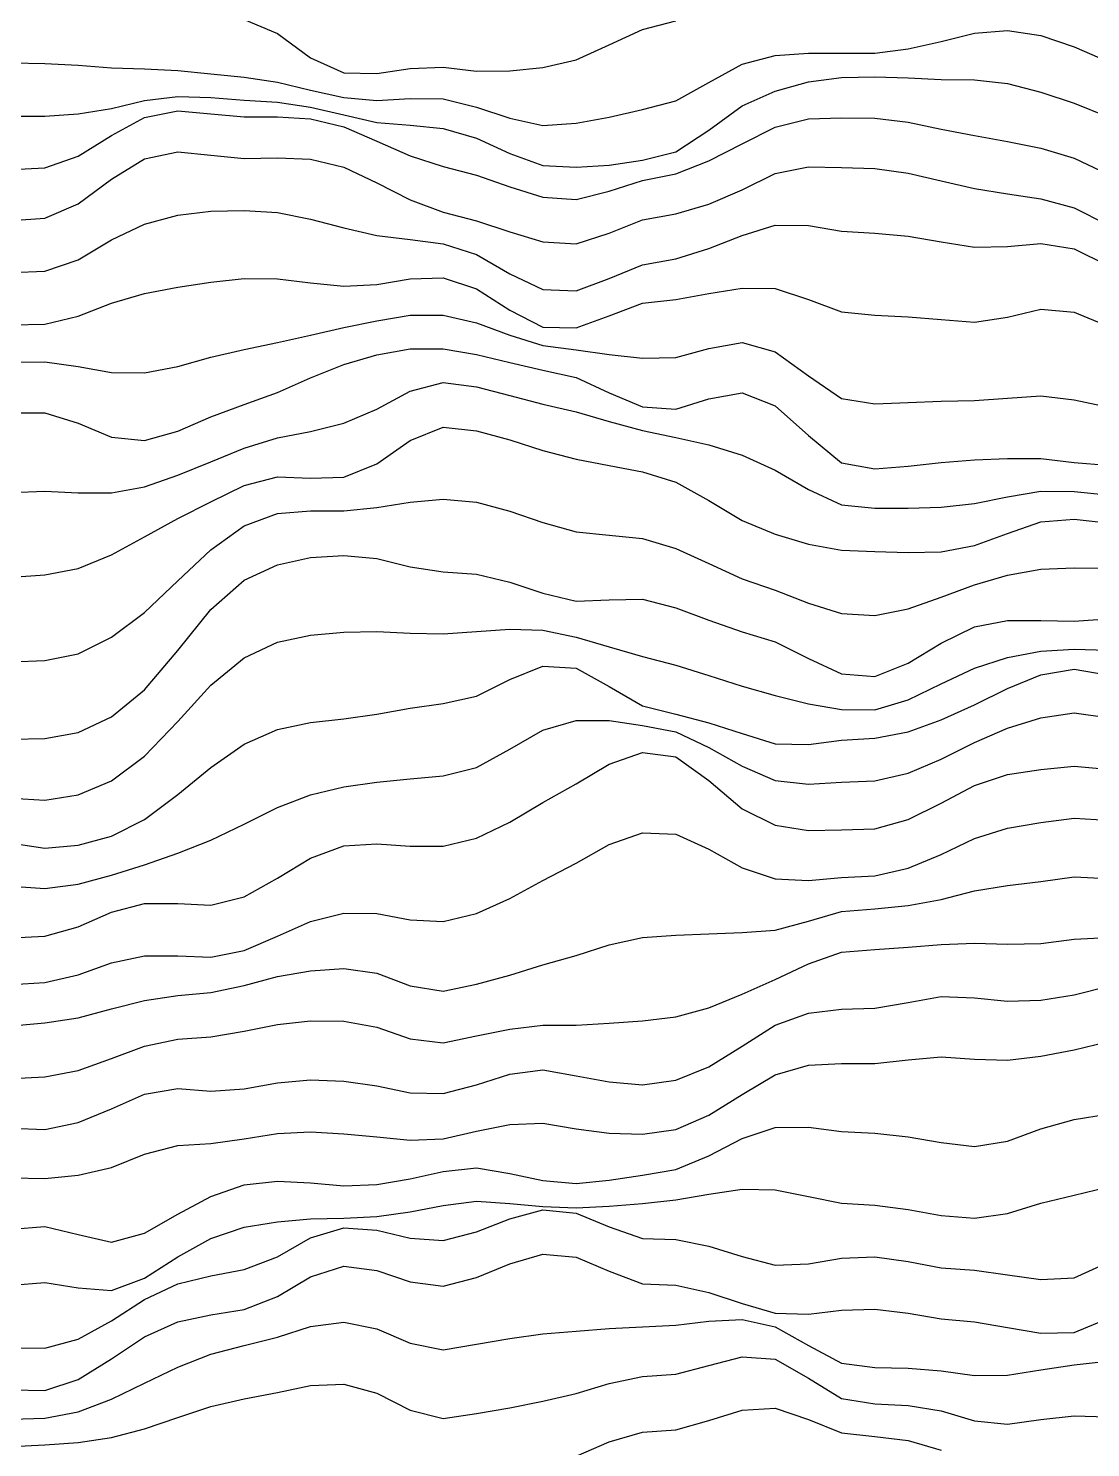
# Model space of a CAD drawing. Header units: metres. Extents: x 0 to 1200, y 54 to 769.
# Drawn here: x 299 to 427.4, y 207.9 to 379.5 of the extents above; entities that cross this region are included whole.
import ezdxf

# ---------------------------------------------------------------- set-up
doc = ezdxf.new("R2010")
doc.units = ezdxf.units.M

msp = doc.modelspace()

# ---------------------------------------------------------------- linework, layer by layer
for p, q in [((325.08362, 380.58557), (329.097, 378.87378)), ((369.23065, 377.5041), (373.24402, 379.36545)), ((373.24402, 379.36545), (377.2574, 380.4203)), ((413.3777, 378.93573), (417.39105, 379.25647)), ((417.39105, 379.25647), (421.40442, 378.6412)), ((329.097, 378.87378), (333.11035, 375.95325)), ((405.35095, 377.02167), (409.36432, 377.9373)), ((409.36432, 377.9373), (413.3777, 378.93573)), ((421.40442, 378.6412), (425.4178, 377.2958)), ((333.11035, 375.95325), (337.12372, 374.1325)), ((365.2173, 375.688), (369.23065, 377.5041)), ((385.28412, 375.1938), (389.2975, 376.2184)), ((389.2975, 376.2184), (393.31085, 376.5256)), ((393.31085, 376.5256), (397.32422, 376.49243)), ((397.32422, 376.49243), (401.3376, 376.5044)), ((401.3376, 376.5044), (405.35095, 377.02167)), ((425.4178, 377.2958), (429.43115, 375.54498)), ((296.99005, 375.32718), (301.00342, 375.26144)), ((301.00342, 375.26144), (305.01678, 375.04697)), ((305.01678, 375.04697), (309.03015, 374.74545)), ((309.03015, 374.74545), (313.04352, 374.62094)), ((313.04352, 374.62094), (317.0569, 374.40164)), ((317.0569, 374.40164), (321.07025, 374.01343)), ((337.12372, 374.1325), (341.1371, 374.0585)), ((341.1371, 374.0585), (345.15045, 374.67374)), ((345.15045, 374.67374), (349.16382, 374.82117)), ((349.16382, 374.82117), (353.1772, 374.31598)), ((353.1772, 374.31598), (357.19055, 374.3825)), ((357.19055, 374.3825), (361.20392, 374.77936)), ((361.20392, 374.77936), (365.2173, 375.688)), ((381.27075, 372.9808), (385.28412, 375.1938)), ((321.07025, 374.01343), (325.08362, 373.5894)), ((325.08362, 373.5894), (329.097, 372.99658)), ((329.097, 372.99658), (333.11035, 372.04065)), ((377.2574, 370.76694), (381.27075, 372.9808)), ((389.2975, 371.934), (393.31085, 373.0332)), ((393.31085, 373.0332), (397.32422, 373.56717)), ((397.32422, 373.56717), (401.3376, 373.6552)), ((401.3376, 373.6552), (405.35095, 373.51086)), ((405.35095, 373.51086), (409.36432, 373.33008)), ((409.36432, 373.33008), (413.3777, 373.28165)), ((413.3777, 373.28165), (417.39105, 372.83118)), ((417.39105, 372.83118), (421.40442, 371.80933)), ((309.03015, 369.84088), (313.04352, 370.8012)), ((313.04352, 370.8012), (317.0569, 371.28662)), ((317.0569, 371.28662), (321.07025, 371.13907)), ((321.07025, 371.13907), (325.08362, 370.84442)), ((325.08362, 370.84442), (329.097, 370.5818)), ((333.11035, 372.04065), (337.12372, 371.162)), ((337.12372, 371.162), (341.1371, 370.77548)), ((341.1371, 370.77548), (345.15045, 371.03937)), ((345.15045, 371.03937), (349.16382, 370.97342)), ((349.16382, 370.97342), (353.1772, 369.98514)), ((373.24402, 369.70074), (377.2574, 370.76694)), ((385.28412, 370.15546), (389.2975, 371.934)), ((421.40442, 371.80933), (425.4178, 370.45074)), ((301.00342, 368.8945), (305.01678, 369.1724)), ((305.01678, 369.1724), (309.03015, 369.84088)), ((313.04352, 368.73663), (317.0569, 369.52493)), ((317.0569, 369.52493), (321.07025, 369.18802)), ((321.07025, 369.18802), (325.08362, 368.7976)), ((329.097, 370.5818), (333.11035, 370.00082)), ((333.11035, 370.00082), (337.12372, 369.0515)), ((337.12372, 369.0515), (341.1371, 368.1154)), ((353.1772, 369.98514), (357.19055, 368.63242)), ((369.23065, 368.771), (373.24402, 369.70074)), ((381.27075, 367.2126), (385.28412, 370.15546)), ((425.4178, 370.45074), (429.43115, 368.84717)), ((296.99005, 368.8777), (301.00342, 368.8945)), ((309.03015, 366.56125), (313.04352, 368.73663)), ((325.08362, 368.7976), (329.097, 368.8068)), ((329.097, 368.8068), (333.11035, 368.58972)), ((333.11035, 368.58972), (337.12372, 367.62427)), ((337.12372, 367.62427), (341.1371, 365.86264)), ((341.1371, 368.1154), (345.15045, 367.79706)), ((345.15045, 367.79706), (349.16382, 367.40335)), ((349.16382, 367.40335), (353.1772, 366.23682)), ((357.19055, 368.63242), (361.20392, 367.78094)), ((361.20392, 367.78094), (365.2173, 368.04865)), ((365.2173, 368.04865), (369.23065, 368.771)), ((385.28412, 365.565), (389.2975, 367.5836)), ((389.2975, 367.5836), (393.31085, 368.55692)), ((393.31085, 368.55692), (397.32422, 368.69363)), ((397.32422, 368.69363), (401.3376, 368.64383)), ((401.3376, 368.64383), (405.35095, 368.1549)), ((405.35095, 368.1549), (409.36432, 367.33954)), ((409.36432, 367.33954), (413.3777, 366.5591)), ((305.01678, 364.06384), (309.03015, 366.56125)), ((341.1371, 365.86264), (345.15045, 364.11517)), ((353.1772, 366.23682), (357.19055, 364.38574)), ((377.2574, 364.57272), (381.27075, 367.2126)), ((381.27075, 363.4911), (385.28412, 365.565)), ((413.3777, 366.5591), (417.39105, 365.84995)), ((417.39105, 365.84995), (421.40442, 365.02045)), ((301.00342, 362.64938), (305.01678, 364.06384)), ((313.04352, 363.7495), (317.0569, 364.575)), ((317.0569, 364.575), (321.07025, 364.18277)), ((321.07025, 364.18277), (325.08362, 363.77206)), ((325.08362, 363.77206), (329.097, 363.83914)), ((329.097, 363.83914), (333.11035, 363.69736)), ((345.15045, 364.11517), (349.16382, 362.82556)), ((357.19055, 364.38574), (361.20392, 362.94897)), ((373.24402, 363.5787), (377.2574, 364.57272)), ((421.40442, 365.02045), (425.4178, 363.83118)), ((425.4178, 363.83118), (429.43115, 361.9312)), ((296.99005, 362.4335), (301.00342, 362.64938)), ((309.03015, 361.29504), (313.04352, 363.7495)), ((333.11035, 363.69736), (337.12372, 362.74725)), ((337.12372, 362.74725), (341.1371, 360.83136)), ((349.16382, 362.82556), (353.1772, 361.7656)), ((361.20392, 362.94897), (365.2173, 362.72525)), ((365.2173, 362.72525), (369.23065, 362.9856)), ((369.23065, 362.9856), (373.24402, 363.5787)), ((377.2574, 361.9402), (381.27075, 363.4911)), ((389.2975, 361.96478), (393.31085, 362.76456)), ((393.31085, 362.76456), (397.32422, 362.67603)), ((397.32422, 362.67603), (401.3376, 362.5637)), ((401.3376, 362.5637), (405.35095, 362.01013)), ((305.01678, 358.29565), (309.03015, 361.29504)), ((341.1371, 360.83136), (345.15045, 358.77106)), ((353.1772, 361.7656), (357.19055, 360.35107)), ((357.19055, 360.35107), (361.20392, 359.1)), ((369.23065, 359.82617), (373.24402, 361.12466)), ((373.24402, 361.12466), (377.2574, 361.9402)), ((385.28412, 359.9841), (389.2975, 361.96478)), ((405.35095, 362.01013), (409.36432, 361.07358)), ((409.36432, 361.07358), (413.3777, 360.15332)), ((345.15045, 358.77106), (349.16382, 357.2805)), ((361.20392, 359.1), (365.2173, 358.8371)), ((365.2173, 358.8371), (369.23065, 359.82617)), ((381.27075, 358.26782), (385.28412, 359.9841)), ((413.3777, 360.15332), (417.39105, 359.50726)), ((417.39105, 359.50726), (421.40442, 358.89017)), ((421.40442, 358.89017), (425.4178, 357.80685)), ((301.00342, 356.55545), (305.01678, 358.29565)), ((313.04352, 355.84985), (317.0569, 356.9294)), ((317.0569, 356.9294), (321.07025, 357.39258)), ((321.07025, 357.39258), (325.08362, 357.50476)), ((325.08362, 357.50476), (329.097, 357.2629)), ((329.097, 357.2629), (333.11035, 356.43637)), ((349.16382, 357.2805), (353.1772, 356.24078)), ((373.24402, 356.3421), (377.2574, 357.10333)), ((377.2574, 357.10333), (381.27075, 358.26782)), ((425.4178, 357.80685), (429.43115, 355.80054)), ((296.99005, 356.28183), (301.00342, 356.55545)), ((309.03015, 353.92175), (313.04352, 355.84985)), ((333.11035, 356.43637), (337.12372, 355.38928)), ((337.12372, 355.38928), (341.1371, 354.4663)), ((353.1772, 356.24078), (357.19055, 354.90842)), ((369.23065, 354.76193), (373.24402, 356.3421)), ((385.28412, 354.44662), (389.2975, 355.71475)), ((389.2975, 355.71475), (393.31085, 355.66904)), ((393.31085, 355.66904), (397.32422, 354.98663)), ((305.01678, 351.53262), (309.03015, 353.92175)), ((341.1371, 354.4663), (345.15045, 353.97882)), ((345.15045, 353.97882), (349.16382, 353.45755)), ((357.19055, 354.90842), (361.20392, 353.69186)), ((361.20392, 353.69186), (365.2173, 353.4642)), ((365.2173, 353.4642), (369.23065, 354.76193)), ((381.27075, 352.89563), (385.28412, 354.44662)), ((397.32422, 354.98663), (401.3376, 354.75824)), ((401.3376, 354.75824), (405.35095, 354.3793)), ((405.35095, 354.3793), (409.36432, 353.7156)), ((409.36432, 353.7156), (413.3777, 353.04218)), ((417.39105, 353.13306), (421.40442, 353.50165)), ((421.40442, 353.50165), (425.4178, 352.84705)), ((349.16382, 353.45755), (353.1772, 352.15607)), ((353.1772, 352.15607), (357.19055, 349.84985)), ((377.2574, 351.65387), (381.27075, 352.89563)), ((413.3777, 353.04218), (417.39105, 353.13306)), ((425.4178, 352.84705), (429.43115, 350.88034)), ((296.99005, 350.00473), (301.00342, 350.13864)), ((301.00342, 350.13864), (305.01678, 351.53262)), ((369.23065, 349.25647), (373.24402, 350.9359)), ((373.24402, 350.9359), (377.2574, 351.65387)), ((317.0569, 348.215), (321.07025, 348.841)), ((321.07025, 348.841), (325.08362, 349.25375)), ((325.08362, 349.25375), (329.097, 349.24124)), ((329.097, 349.24124), (333.11035, 348.7274)), ((333.11035, 348.7274), (337.12372, 348.3545)), ((337.12372, 348.3545), (341.1371, 348.5323)), ((341.1371, 348.5323), (345.15045, 349.21585)), ((345.15045, 349.21585), (349.16382, 349.35132)), ((349.16382, 349.35132), (353.1772, 348.02045)), ((357.19055, 349.84985), (361.20392, 347.93213)), ((365.2173, 347.7684), (369.23065, 349.25647)), ((309.03015, 346.29797), (313.04352, 347.45227)), ((313.04352, 347.45227), (317.0569, 348.215)), ((353.1772, 348.02045), (357.19055, 345.43985)), ((361.20392, 347.93213), (365.2173, 347.7684)), ((373.24402, 346.28888), (377.2574, 346.7477)), ((377.2574, 346.7477), (381.27075, 347.4685)), ((381.27075, 347.4685), (385.28412, 348.1006)), ((385.28412, 348.1006), (389.2975, 348.07288)), ((389.2975, 348.07288), (393.31085, 346.74768)), ((393.31085, 346.74768), (397.32422, 345.22754)), ((305.01678, 344.7007), (309.03015, 346.29797)), ((357.19055, 345.43985), (361.20392, 343.3681)), ((369.23065, 344.75284), (373.24402, 346.28888)), ((397.32422, 345.22754), (401.3376, 344.8355)), ((417.39105, 344.58966), (421.40442, 345.54413)), ((421.40442, 345.54413), (425.4178, 345.19943)), ((425.4178, 345.19943), (429.43115, 343.56116)), ((296.99005, 343.68106), (301.00342, 343.73465)), ((301.00342, 343.73465), (305.01678, 344.7007)), ((333.11035, 342.42593), (337.12372, 343.33136)), ((337.12372, 343.33136), (341.1371, 344.1373)), ((341.1371, 344.1373), (345.15045, 344.81815)), ((345.15045, 344.81815), (349.16382, 344.84793)), ((349.16382, 344.84793), (353.1772, 343.91156)), ((353.1772, 343.91156), (357.19055, 342.39648)), ((361.20392, 343.3681), (365.2173, 343.28564)), ((365.2173, 343.28564), (369.23065, 344.75284)), ((401.3376, 344.8355), (405.35095, 344.6369)), ((405.35095, 344.6369), (409.36432, 344.28958)), ((409.36432, 344.28958), (413.3777, 343.96732)), ((413.3777, 343.96732), (417.39105, 344.58966)), ((325.08362, 340.70212), (329.097, 341.52795)), ((329.097, 341.52795), (333.11035, 342.42593)), ((357.19055, 342.39648), (361.20392, 341.14893)), ((381.27075, 340.82086), (385.28412, 341.5138)), ((385.28412, 341.5138), (389.2975, 340.39932)), ((317.0569, 338.60962), (321.07025, 339.76224)), ((321.07025, 339.76224), (325.08362, 340.70212)), ((337.12372, 338.86072), (341.1371, 340.03165)), ((341.1371, 340.03165), (345.15045, 340.7529)), ((345.15045, 340.7529), (349.16382, 340.779)), ((349.16382, 340.779), (353.1772, 340.0923)), ((353.1772, 340.0923), (357.19055, 339.11206)), ((361.20392, 341.14893), (365.2173, 340.64987)), ((365.2173, 340.64987), (369.23065, 340.05948)), ((369.23065, 340.05948), (373.24402, 339.6342)), ((377.2574, 339.71225), (381.27075, 340.82086)), ((389.2975, 340.39932), (393.31085, 337.49832)), ((296.99005, 339.14487), (301.00342, 339.17133)), ((301.00342, 339.17133), (305.01678, 338.62268)), ((305.01678, 338.62268), (309.03015, 337.91006)), ((313.04352, 337.8529), (317.0569, 338.60962)), ((333.11035, 337.23755), (337.12372, 338.86072)), ((357.19055, 339.11206), (361.20392, 338.20117)), ((361.20392, 338.20117), (365.2173, 337.31232)), ((373.24402, 339.6342), (377.2574, 339.71225)), ((309.03015, 337.91006), (313.04352, 337.8529)), ((329.097, 335.49487), (333.11035, 337.23755)), ((345.15045, 335.64944), (349.16382, 336.7113)), ((349.16382, 336.7113), (353.1772, 336.15445)), ((365.2173, 337.31232), (369.23065, 335.4331)), ((393.31085, 337.49832), (397.32422, 334.7635)), ((325.08362, 334.04587), (329.097, 335.49487)), ((341.1371, 333.47415), (345.15045, 335.64944)), ((353.1772, 336.15445), (357.19055, 335.1394)), ((357.19055, 335.1394), (361.20392, 334.0659)), ((369.23065, 335.4331), (373.24402, 333.76385)), ((377.2574, 333.4706), (381.27075, 334.7)), ((381.27075, 334.7), (385.28412, 335.44458)), ((385.28412, 335.44458), (389.2975, 333.86066)), ((397.32422, 334.7635), (401.3376, 334.1226)), ((413.3777, 334.50867), (417.39105, 334.81744)), ((417.39105, 334.81744), (421.40442, 335.0904)), ((421.40442, 335.0904), (425.4178, 334.58978)), ((296.99005, 333.00638), (301.00342, 333.02985)), ((301.00342, 333.02985), (305.01678, 331.78604)), ((321.07025, 332.56058), (325.08362, 334.04587)), ((337.12372, 331.775), (341.1371, 333.47415)), ((361.20392, 334.0659), (365.2173, 333.15012)), ((365.2173, 333.15012), (369.23065, 331.98178)), ((373.24402, 333.76385), (377.2574, 333.4706)), ((389.2975, 333.86066), (393.31085, 330.26663)), ((401.3376, 334.1226), (405.35095, 334.2636)), ((405.35095, 334.2636), (409.36432, 334.43918)), ((409.36432, 334.43918), (413.3777, 334.50867)), ((425.4178, 334.58978), (429.43115, 333.76636)), ((305.01678, 331.78604), (309.03015, 330.08392)), ((317.0569, 330.80478), (321.07025, 332.56058)), ((333.11035, 330.78503), (337.12372, 331.775)), ((345.15045, 329.67163), (349.16382, 331.30957)), ((349.16382, 331.30957), (353.1772, 330.8619)), ((369.23065, 331.98178), (373.24402, 330.88632)), ((309.03015, 330.08392), (313.04352, 329.69965)), ((313.04352, 329.69965), (317.0569, 330.80478)), ((325.08362, 328.74744), (329.097, 329.99173)), ((329.097, 329.99173), (333.11035, 330.78503)), ((341.1371, 326.84863), (345.15045, 329.67163)), ((353.1772, 330.8619), (357.19055, 329.77454)), ((357.19055, 329.77454), (361.20392, 328.4893)), ((373.24402, 330.88632), (377.2574, 330.0439)), ((377.2574, 330.0439), (381.27075, 329.15997)), ((393.31085, 330.26663), (397.32422, 326.99658)), ((321.07025, 327.11075), (325.08362, 328.74744)), ((361.20392, 328.4893), (365.2173, 327.43124)), ((381.27075, 329.15997), (385.28412, 327.8954)), ((385.28412, 327.8954), (389.2975, 326.1104)), ((317.0569, 325.47504), (321.07025, 327.11075)), ((337.12372, 325.24844), (341.1371, 326.84863)), ((365.2173, 327.43124), (369.23065, 326.65384)), ((369.23065, 326.65384), (373.24402, 325.88663)), ((389.2975, 326.1104), (393.31085, 323.7719)), ((397.32422, 326.99658), (401.3376, 326.2469)), ((401.3376, 326.2469), (405.35095, 326.5657)), ((405.35095, 326.5657), (409.36432, 327.02454)), ((409.36432, 327.02454), (413.3777, 327.3309)), ((413.3777, 327.3309), (417.39105, 327.52267)), ((417.39105, 327.52267), (421.40442, 327.51)), ((421.40442, 327.51), (425.4178, 327.03308)), ((425.4178, 327.03308), (429.43115, 326.70953)), ((313.04352, 324.0858), (317.0569, 325.47504)), ((325.08362, 324.25165), (329.097, 325.29962)), ((329.097, 325.29962), (333.11035, 325.14218)), ((333.11035, 325.14218), (337.12372, 325.24844)), ((373.24402, 325.88663), (377.2574, 324.65695)), ((377.2574, 324.65695), (381.27075, 322.42694)), ((296.99005, 323.38376), (301.00342, 323.5344)), ((301.00342, 323.5344), (305.01678, 323.3443)), ((305.01678, 323.3443), (309.03015, 323.33704)), ((309.03015, 323.33704), (313.04352, 324.0858)), ((321.07025, 322.28156), (325.08362, 324.25165)), ((393.31085, 323.7719), (397.32422, 321.91824)), ((413.3777, 322.06003), (417.39105, 322.85483)), ((417.39105, 322.85483), (421.40442, 323.56653)), ((421.40442, 323.56653), (425.4178, 323.51105)), ((425.4178, 323.51105), (429.43115, 323.0933)), ((317.0569, 320.24426), (321.07025, 322.28156)), ((329.097, 320.86993), (333.11035, 321.16318)), ((333.11035, 321.16318), (337.12372, 321.1889)), ((337.12372, 321.1889), (341.1371, 321.56985)), ((341.1371, 321.56985), (345.15045, 322.23184)), ((345.15045, 322.23184), (349.16382, 322.5932)), ((349.16382, 322.5932), (353.1772, 322.2193)), ((353.1772, 322.2193), (357.19055, 321.13998)), ((357.19055, 321.13998), (361.20392, 319.74963)), ((381.27075, 322.42694), (385.28412, 319.9984)), ((397.32422, 321.91824), (401.3376, 321.4959)), ((401.3376, 321.4959), (405.35095, 321.49124)), ((405.35095, 321.49124), (409.36432, 321.61615)), ((409.36432, 321.61615), (413.3777, 322.06003)), ((313.04352, 318.02222), (317.0569, 320.24426)), ((321.07025, 316.4801), (325.08362, 319.3802)), ((325.08362, 319.3802), (329.097, 320.86993)), ((361.20392, 319.74963), (365.2173, 318.63318)), ((385.28412, 319.9984), (389.2975, 318.34885)), ((417.39105, 318.44495), (421.40442, 319.83386)), ((421.40442, 319.83386), (425.4178, 320.1571)), ((425.4178, 320.1571), (429.43115, 319.71942)), ((309.03015, 315.86063), (313.04352, 318.02222)), ((365.2173, 318.63318), (369.23065, 318.25372)), ((369.23065, 318.25372), (373.24402, 317.83957)), ((373.24402, 317.83957), (377.2574, 316.64075)), ((389.2975, 318.34885), (393.31085, 317.13397)), ((413.3777, 317.00134), (417.39105, 318.44495)), ((305.01678, 314.19592), (309.03015, 315.86063)), ((317.0569, 312.69525), (321.07025, 316.4801)), ((333.11035, 315.5213), (337.12372, 315.7649)), ((337.12372, 315.7649), (341.1371, 315.3949)), ((377.2574, 316.64075), (381.27075, 314.80905)), ((393.31085, 317.13397), (397.32422, 316.42297)), ((397.32422, 316.42297), (401.3376, 316.2671)), ((401.3376, 316.2671), (405.35095, 316.13763)), ((405.35095, 316.13763), (409.36432, 316.22156)), ((409.36432, 316.22156), (413.3777, 317.00134)), ((301.00342, 313.41998), (305.01678, 314.19592)), ((325.08362, 312.77463), (329.097, 314.6562)), ((329.097, 314.6562), (333.11035, 315.5213)), ((341.1371, 315.3949), (345.15045, 314.41983)), ((345.15045, 314.41983), (349.16382, 313.79062)), ((381.27075, 314.80905), (385.28412, 312.94727)), ((417.39105, 313.41476), (421.40442, 314.13336)), ((421.40442, 314.13336), (425.4178, 314.27512)), ((425.4178, 314.27512), (429.43115, 314.25085)), ((296.99005, 313.1539), (301.00342, 313.41998)), ((313.04352, 308.8847), (317.0569, 312.69525)), ((321.07025, 309.2475), (325.08362, 312.77463)), ((349.16382, 313.79062), (353.1772, 313.52478)), ((353.1772, 313.52478), (357.19055, 312.5579)), ((357.19055, 312.5579), (361.20392, 311.23544)), ((385.28412, 312.94727), (389.2975, 311.59796)), ((413.3777, 312.23444), (417.39105, 313.41476)), ((361.20392, 311.23544), (365.2173, 310.25632)), ((389.2975, 311.59796), (393.31085, 310.0174)), ((405.35095, 309.33197), (409.36432, 310.74487)), ((409.36432, 310.74487), (413.3777, 312.23444)), ((309.03015, 305.88525), (313.04352, 308.8847)), ((317.0569, 304.29428), (321.07025, 309.2475)), ((365.2173, 310.25632), (369.23065, 310.41666)), ((369.23065, 310.41666), (373.24402, 310.4812)), ((373.24402, 310.4812), (377.2574, 309.43054)), ((377.2574, 309.43054), (381.27075, 307.9696)), ((393.31085, 310.0174), (397.32422, 308.74512)), ((401.3376, 308.50974), (405.35095, 309.33197)), ((381.27075, 307.9696), (385.28412, 306.54065)), ((397.32422, 308.74512), (401.3376, 308.50974)), ((413.3777, 307.13318), (417.39105, 307.91116)), ((417.39105, 307.91116), (421.40442, 307.90796)), ((421.40442, 307.90796), (425.4178, 307.8188)), ((425.4178, 307.8188), (429.43115, 308.11932)), ((305.01678, 303.9024), (309.03015, 305.88525)), ((329.097, 305.2794), (333.11035, 306.15546)), ((333.11035, 306.15546), (337.12372, 306.4971)), ((337.12372, 306.4971), (341.1371, 306.56647)), ((341.1371, 306.56647), (345.15045, 306.38132)), ((345.15045, 306.38132), (349.16382, 306.3209)), ((349.16382, 306.3209), (353.1772, 306.5766)), ((353.1772, 306.5766), (357.19055, 306.88138)), ((357.19055, 306.88138), (361.20392, 306.74155)), ((361.20392, 306.74155), (365.2173, 305.88943)), ((365.2173, 305.88943), (369.23065, 304.7403)), ((385.28412, 306.54065), (389.2975, 305.3424)), ((409.36432, 305.19305), (413.3777, 307.13318)), ((301.00342, 303.0812), (305.01678, 303.9024)), ((313.04352, 299.55313), (317.0569, 304.29428)), ((325.08362, 303.3945), (329.097, 305.2794)), ((369.23065, 304.7403), (373.24402, 303.55328)), ((389.2975, 305.3424), (393.31085, 303.32574)), ((405.35095, 302.74805), (409.36432, 305.19305)), ((417.39105, 303.44376), (421.40442, 304.20474)), ((421.40442, 304.20474), (425.4178, 304.4701)), ((425.4178, 304.4701), (429.43115, 304.32013)), ((296.99005, 302.90002), (301.00342, 303.0812)), ((321.07025, 300.08267), (325.08362, 303.3945)), ((357.19055, 300.7825), (361.20392, 302.396)), ((361.20392, 302.396), (365.2173, 302.16467)), ((365.2173, 302.16467), (369.23065, 299.95087)), ((373.24402, 303.55328), (377.2574, 302.49884)), ((377.2574, 302.49884), (381.27075, 301.26587)), ((393.31085, 303.32574), (397.32422, 301.48477)), ((401.3376, 301.15936), (405.35095, 302.74805)), ((409.36432, 300.27362), (413.3777, 302.13544)), ((413.3777, 302.13544), (417.39105, 303.44376)), ((421.40442, 301.33734), (425.4178, 302.02216)), ((425.4178, 302.02216), (429.43115, 301.32898)), ((353.1772, 298.78), (357.19055, 300.7825)), ((381.27075, 301.26587), (385.28412, 299.98703)), ((397.32422, 301.48477), (401.3376, 301.15936)), ((417.39105, 299.68002), (421.40442, 301.33734)), ((309.03015, 296.2699), (313.04352, 299.55313)), ((317.0569, 295.7003), (321.07025, 300.08267)), ((349.16382, 297.8901), (353.1772, 298.78)), ((369.23065, 299.95087), (373.24402, 297.6093)), ((385.28412, 299.98703), (389.2975, 298.8629)), ((389.2975, 298.8629), (393.31085, 297.8428)), ((405.35095, 298.31235), (409.36432, 300.27362)), ((413.3777, 297.72736), (417.39105, 299.68002)), ((341.1371, 296.59494), (345.15045, 297.31494)), ((345.15045, 297.31494), (349.16382, 297.8901)), ((373.24402, 297.6093), (377.2574, 296.59607)), ((393.31085, 297.8428), (397.32422, 297.17474)), ((397.32422, 297.17474), (401.3376, 297.11554)), ((401.3376, 297.11554), (405.35095, 298.31235)), ((409.36432, 295.90494), (413.3777, 297.72736)), ((305.01678, 294.36255), (309.03015, 296.2699)), ((313.04352, 291.5047), (317.0569, 295.7003)), ((329.097, 294.73056), (333.11035, 295.56653)), ((333.11035, 295.56653), (337.12372, 296.01422)), ((337.12372, 296.01422), (341.1371, 296.59494)), ((361.20392, 294.63855), (365.2173, 295.81406)), ((365.2173, 295.81406), (369.23065, 295.8126)), ((369.23065, 295.8126), (373.24402, 295.21844)), ((373.24402, 295.21844), (377.2574, 294.446)), ((377.2574, 296.59607), (381.27075, 295.53986)), ((381.27075, 295.53986), (385.28412, 294.26205)), ((405.35095, 294.4489), (409.36432, 295.90494)), ((417.39105, 294.90292), (421.40442, 296.14996)), ((421.40442, 296.14996), (425.4178, 296.74466)), ((425.4178, 296.74466), (429.43115, 296.17413)), ((296.99005, 293.58313), (301.00342, 293.66846)), ((301.00342, 293.66846), (305.01678, 294.36255)), ((325.08362, 292.95386), (329.097, 294.73056)), ((357.19055, 292.3693), (361.20392, 294.63855)), ((377.2574, 294.446), (381.27075, 292.57532)), ((385.28412, 294.26205), (389.2975, 293.01828)), ((393.31085, 292.92828), (397.32422, 293.4566)), ((397.32422, 293.4566), (401.3376, 293.67282)), ((401.3376, 293.67282), (405.35095, 294.4489)), ((413.3777, 293.1654), (417.39105, 294.90292)), ((321.07025, 290.14502), (325.08362, 292.95386)), ((353.1772, 290.15314), (357.19055, 292.3693)), ((369.23065, 290.53214), (373.24402, 291.95624)), ((373.24402, 291.95624), (377.2574, 291.43723)), ((381.27075, 292.57532), (385.28412, 290.28876)), ((389.2975, 293.01828), (393.31085, 292.92828)), ((409.36432, 291.16385), (413.3777, 293.1654)), ((309.03015, 288.54648), (313.04352, 291.5047)), ((317.0569, 286.86984), (321.07025, 290.14502)), ((349.16382, 289.15012), (353.1772, 290.15314)), ((365.2173, 288.15747), (369.23065, 290.53214)), ((377.2574, 291.43723), (381.27075, 288.56604)), ((385.28412, 290.28876), (389.2975, 288.5833)), ((405.35095, 289.46832), (409.36432, 291.16385)), ((421.40442, 289.89203), (425.4178, 290.30045)), ((425.4178, 290.30045), (429.43115, 289.95166)), ((305.01678, 286.82224), (309.03015, 288.54648)), ((337.12372, 287.81476), (341.1371, 288.36496)), ((341.1371, 288.36496), (345.15045, 288.75473)), ((345.15045, 288.75473), (349.16382, 289.15012)), ((381.27075, 288.56604), (385.28412, 285.1646)), ((389.2975, 288.5833), (393.31085, 288.11792)), ((393.31085, 288.11792), (397.32422, 288.36975)), ((397.32422, 288.36975), (401.3376, 288.53644)), ((401.3376, 288.53644), (405.35095, 289.46832)), ((413.3777, 287.98224), (417.39105, 289.31528)), ((417.39105, 289.31528), (421.40442, 289.89203)), ((301.00342, 286.19043), (305.01678, 286.82224)), ((313.04352, 283.86838), (317.0569, 286.86984)), ((329.097, 285.29068), (333.11035, 286.8542)), ((333.11035, 286.8542), (337.12372, 287.81476)), ((361.20392, 285.89963), (365.2173, 288.15747)), ((409.36432, 285.82), (413.3777, 287.98224)), ((296.99005, 286.42484), (301.00342, 286.19043)), ((325.08362, 283.30704), (329.097, 285.29068)), ((357.19055, 283.55106), (361.20392, 285.89963)), ((385.28412, 285.1646), (389.2975, 283.18237)), ((405.35095, 283.8509), (409.36432, 285.82)), ((309.03015, 281.83624), (313.04352, 283.86838)), ((321.07025, 281.34506), (325.08362, 283.30704)), ((353.1772, 281.61322), (357.19055, 283.55106)), ((389.2975, 283.18237), (393.31085, 282.52454)), ((401.3376, 282.7304), (405.35095, 283.8509)), ((417.39105, 282.82715), (421.40442, 283.47974)), ((421.40442, 283.47974), (425.4178, 284.0127)), ((425.4178, 284.0127), (429.43115, 283.7695)), ((305.01678, 280.7566), (309.03015, 281.83624)), ((349.16382, 280.65118), (353.1772, 281.61322)), ((369.23065, 280.82916), (373.24402, 282.25372)), ((373.24402, 282.25372), (377.2574, 282.09912)), ((377.2574, 282.09912), (381.27075, 280.2536)), ((393.31085, 282.52454), (397.32422, 282.5935)), ((397.32422, 282.5935), (401.3376, 282.7304)), ((409.36432, 279.63965), (413.3777, 281.56525)), ((413.3777, 281.56525), (417.39105, 282.82715)), ((296.99005, 281.00705), (301.00342, 280.40115)), ((301.00342, 280.40115), (305.01678, 280.7566)), ((313.04352, 278.38144), (317.0569, 279.7725)), ((317.0569, 279.7725), (321.07025, 281.34506)), ((333.11035, 279.1944), (337.12372, 280.66342)), ((337.12372, 280.66342), (341.1371, 280.92773)), ((341.1371, 280.92773), (345.15045, 280.64197)), ((345.15045, 280.64197), (349.16382, 280.65118)), ((365.2173, 278.58502), (369.23065, 280.82916)), ((381.27075, 280.2536), (385.28412, 277.9942)), ((309.03015, 277.12848), (313.04352, 278.38144)), ((329.097, 276.75085), (333.11035, 279.1944)), ((361.20392, 276.46213), (365.2173, 278.58502)), ((385.28412, 277.9942), (389.2975, 276.66418)), ((405.35095, 277.96652), (409.36432, 279.63965)), ((305.01678, 276.0532), (309.03015, 277.12848)), ((325.08362, 274.50995), (329.097, 276.75085)), ((357.19055, 274.29416), (361.20392, 276.46213)), ((389.2975, 276.66418), (393.31085, 276.484)), ((393.31085, 276.484), (397.32422, 276.85138)), ((397.32422, 276.85138), (401.3376, 277.03577)), ((401.3376, 277.03577), (405.35095, 277.96652)), ((417.39105, 275.89328), (421.40442, 276.34116)), ((421.40442, 276.34116), (425.4178, 276.91275)), ((425.4178, 276.91275), (429.43115, 276.7251)), ((296.99005, 275.7942), (301.00342, 275.50748)), ((301.00342, 275.50748), (305.01678, 276.0532)), ((409.36432, 274.19928), (413.3777, 275.21436)), ((413.3777, 275.21436), (417.39105, 275.89328)), ((309.03015, 272.6622), (313.04352, 273.69592)), ((313.04352, 273.69592), (317.0569, 273.68958)), ((317.0569, 273.68958), (321.07025, 273.5008)), ((321.07025, 273.5008), (325.08362, 274.50995)), ((353.1772, 272.50766), (357.19055, 274.29416)), ((397.32422, 272.734), (401.3376, 273.04718)), ((401.3376, 273.04718), (405.35095, 273.4392)), ((405.35095, 273.4392), (409.36432, 274.19928)), ((305.01678, 270.89307), (309.03015, 272.6622)), ((329.097, 269.77023), (333.11035, 271.54102)), ((333.11035, 271.54102), (337.12372, 272.53723)), ((337.12372, 272.53723), (341.1371, 272.4735)), ((341.1371, 272.4735), (345.15045, 271.7369)), ((345.15045, 271.7369), (349.16382, 271.5258)), ((349.16382, 271.5258), (353.1772, 272.50766)), ((389.2975, 270.4584), (393.31085, 271.55743)), ((393.31085, 271.55743), (397.32422, 272.734)), ((296.99005, 269.54675), (301.00342, 269.7478)), ((301.00342, 269.7478), (305.01678, 270.89307)), ((325.08362, 268.03552), (329.097, 269.77023)), ((369.23065, 268.70425), (373.24402, 269.59198)), ((373.24402, 269.59198), (377.2574, 269.8794)), ((377.2574, 269.8794), (381.27075, 270.01358)), ((381.27075, 270.01358), (385.28412, 270.1749)), ((385.28412, 270.1749), (389.2975, 270.4584)), ((425.4178, 269.36832), (429.43115, 269.57297)), ((321.07025, 267.20703), (325.08362, 268.03552)), ((365.2173, 267.4203), (369.23065, 268.70425)), ((393.31085, 266.41827), (397.32422, 267.82358)), ((397.32422, 267.82358), (401.3376, 268.14813)), ((401.3376, 268.14813), (405.35095, 268.41553)), ((405.35095, 268.41553), (409.36432, 268.75385)), ((409.36432, 268.75385), (413.3777, 268.899)), ((413.3777, 268.899), (417.39105, 268.79358)), ((417.39105, 268.79358), (421.40442, 268.8445)), ((421.40442, 268.8445), (425.4178, 269.36832)), ((305.01678, 265.08087), (309.03015, 266.50696)), ((309.03015, 266.50696), (313.04352, 267.3755)), ((313.04352, 267.3755), (317.0569, 267.38467)), ((317.0569, 267.38467), (321.07025, 267.20703)), ((357.19055, 265.05103), (361.20392, 266.2705)), ((361.20392, 266.2705), (365.2173, 267.4203)), ((389.2975, 264.49545), (393.31085, 266.41827)), ((301.00342, 264.16486), (305.01678, 265.08087)), ((325.08362, 263.79962), (329.097, 264.86044)), ((329.097, 264.86044), (333.11035, 265.5727)), ((333.11035, 265.5727), (337.12372, 265.8309)), ((337.12372, 265.8309), (341.1371, 265.25644)), ((341.1371, 265.25644), (345.15045, 263.75134)), ((353.1772, 263.95322), (357.19055, 265.05103)), ((385.28412, 262.71753), (389.2975, 264.49545)), ((296.99005, 263.90378), (301.00342, 264.16486)), ((313.04352, 261.99097), (317.0569, 262.565)), ((317.0569, 262.565), (321.07025, 262.92383)), ((321.07025, 262.92383), (325.08362, 263.79962)), ((345.15045, 263.75134), (349.16382, 263.11295)), ((349.16382, 263.11295), (353.1772, 263.95322)), ((381.27075, 261.08582), (385.28412, 262.71753)), ((421.40442, 262.02933), (425.4178, 262.64966)), ((425.4178, 262.64966), (429.43115, 263.65414)), ((305.01678, 259.87994), (309.03015, 260.98242)), ((309.03015, 260.98242), (313.04352, 261.99097)), ((377.2574, 259.9903), (381.27075, 261.08582)), ((393.31085, 260.4458), (397.32422, 260.92212)), ((397.32422, 260.92212), (401.3376, 261.02472)), ((401.3376, 261.02472), (405.35095, 261.71735)), ((405.35095, 261.71735), (409.36432, 262.44305)), ((409.36432, 262.44305), (413.3777, 262.27493)), ((413.3777, 262.27493), (417.39105, 261.90366)), ((417.39105, 261.90366), (421.40442, 262.02933)), ((296.99005, 258.92377), (301.00342, 259.25397)), ((301.00342, 259.25397), (305.01678, 259.87994)), ((329.097, 259.08246), (333.11035, 259.50436)), ((333.11035, 259.50436), (337.12372, 259.46823)), ((337.12372, 259.46823), (341.1371, 258.75497)), ((365.2173, 259.00208), (369.23065, 259.21823)), ((369.23065, 259.21823), (373.24402, 259.50766)), ((373.24402, 259.50766), (377.2574, 259.9903)), ((389.2975, 258.97766), (393.31085, 260.4458)), ((317.0569, 257.30658), (321.07025, 257.59552)), ((321.07025, 257.59552), (325.08362, 258.26868)), ((325.08362, 258.26868), (329.097, 259.08246)), ((341.1371, 258.75497), (345.15045, 257.3522)), ((349.16382, 256.84647), (353.1772, 257.68573)), ((353.1772, 257.68573), (357.19055, 258.5031)), ((357.19055, 258.5031), (361.20392, 258.99036)), ((361.20392, 258.99036), (365.2173, 259.00208)), ((385.28412, 256.43436), (389.2975, 258.97766)), ((309.03015, 254.96892), (313.04352, 256.46362)), ((313.04352, 256.46362), (317.0569, 257.30658)), ((345.15045, 257.3522), (349.16382, 256.84647)), ((381.27075, 253.96199), (385.28412, 256.43436)), ((421.40442, 255.23369), (425.4178, 255.99466)), ((425.4178, 255.99466), (429.43115, 256.95703)), ((305.01678, 253.51312), (309.03015, 254.96892)), ((377.2574, 252.33386), (381.27075, 253.96199)), ((389.2975, 252.98436), (393.31085, 254.13606)), ((393.31085, 254.13606), (397.32422, 254.3386)), ((397.32422, 254.3386), (401.3376, 254.357)), ((401.3376, 254.357), (405.35095, 254.77954)), ((405.35095, 254.77954), (409.36432, 255.15732)), ((409.36432, 255.15732), (413.3777, 254.88304)), ((413.3777, 254.88304), (417.39105, 254.7488)), ((417.39105, 254.7488), (421.40442, 255.23369)), ((296.99005, 252.5383), (301.00342, 252.73154)), ((301.00342, 252.73154), (305.01678, 253.51312)), ((329.097, 252.02408), (333.11035, 252.37027)), ((333.11035, 252.37027), (337.12372, 252.21817)), ((353.1772, 251.77686), (357.19055, 253.06757)), ((357.19055, 253.06757), (361.20392, 253.59698)), ((361.20392, 253.59698), (365.2173, 252.87193)), ((365.2173, 252.87193), (369.23065, 252.13704)), ((373.24402, 251.79059), (377.2574, 252.33386)), ((385.28412, 250.60828), (389.2975, 252.98436)), ((309.03015, 248.88002), (313.04352, 250.66306)), ((313.04352, 250.66306), (317.0569, 251.32999)), ((317.0569, 251.32999), (321.07025, 251.00465)), ((321.07025, 251.00465), (325.08362, 251.29695)), ((325.08362, 251.29695), (329.097, 252.02408)), ((337.12372, 252.21817), (341.1371, 251.63812)), ((341.1371, 251.63812), (345.15045, 250.8147)), ((345.15045, 250.8147), (349.16382, 250.72577)), ((349.16382, 250.72577), (353.1772, 251.77686)), ((369.23065, 252.13704), (373.24402, 251.79059)), ((381.27075, 248.10329), (385.28412, 250.60828)), ((305.01678, 247.23909), (309.03015, 248.88002)), ((301.00342, 246.38574), (305.01678, 247.23909)), ((357.19055, 246.9755), (361.20392, 247.13898)), ((361.20392, 247.13898), (365.2173, 246.44778)), ((377.2574, 246.37831), (381.27075, 248.10329)), ((421.40442, 246.44609), (425.4178, 247.57626)), ((425.4178, 247.57626), (429.43115, 248.24646)), ((296.99005, 246.52992), (301.00342, 246.38574)), ((325.08362, 245.25128), (329.097, 245.89491)), ((329.097, 245.89491), (333.11035, 246.09042)), ((333.11035, 246.09042), (337.12372, 245.86823)), ((337.12372, 245.86823), (341.1371, 245.47466)), ((341.1371, 245.47466), (345.15045, 245.07588)), ((349.16382, 245.26389), (353.1772, 246.16933)), ((353.1772, 246.16933), (357.19055, 246.9755)), ((365.2173, 246.44778), (369.23065, 245.9395)), ((369.23065, 245.9395), (373.24402, 245.79124)), ((373.24402, 245.79124), (377.2574, 246.37831)), ((385.28412, 245.2695), (389.2975, 246.61922)), ((389.2975, 246.61922), (393.31085, 246.67632)), ((393.31085, 246.67632), (397.32422, 246.14871)), ((397.32422, 246.14871), (401.3376, 245.94655)), ((401.3376, 245.94655), (405.35095, 245.49594)), ((405.35095, 245.49594), (409.36432, 244.79681)), ((417.39105, 244.9512), (421.40442, 246.44609)), ((313.04352, 243.38708), (317.0569, 244.4456)), ((317.0569, 244.4456), (321.07025, 244.6983)), ((321.07025, 244.6983), (325.08362, 245.25128)), ((345.15045, 245.07588), (349.16382, 245.26389)), ((381.27075, 243.2014), (385.28412, 245.2695)), ((409.36432, 244.79681), (413.3777, 244.32306)), ((413.3777, 244.32306), (417.39105, 244.9512)), ((309.03015, 241.79922), (313.04352, 243.38708)), ((377.2574, 241.52672), (381.27075, 243.2014)), ((296.99005, 240.51324), (301.00342, 240.46236)), ((301.00342, 240.46236), (305.01678, 240.83328)), ((305.01678, 240.83328), (309.03015, 241.79922)), ((341.1371, 239.72119), (345.15045, 240.4139)), ((345.15045, 240.4139), (349.16382, 241.29526)), ((349.16382, 241.29526), (353.1772, 241.73425)), ((353.1772, 241.73425), (357.19055, 241.05884)), ((357.19055, 241.05884), (361.20392, 240.20615)), ((365.2173, 239.84702), (369.23065, 240.26685)), ((369.23065, 240.26685), (373.24402, 240.86478)), ((373.24402, 240.86478), (377.2574, 241.52672)), ((321.07025, 238.28152), (325.08362, 239.69016)), ((325.08362, 239.69016), (329.097, 240.11519)), ((329.097, 240.11519), (333.11035, 239.92447)), ((333.11035, 239.92447), (337.12372, 239.57413)), ((337.12372, 239.57413), (341.1371, 239.72119)), ((361.20392, 240.20615), (365.2173, 239.84702)), ((377.2574, 237.86287), (381.27075, 238.57094)), ((381.27075, 238.57094), (385.28412, 239.16373)), ((385.28412, 239.16373), (389.2975, 239.0746)), ((389.2975, 239.0746), (393.31085, 238.28876)), ((425.4178, 238.44081), (429.43115, 239.38957)), ((317.0569, 236.1503), (321.07025, 238.28152)), ((345.15045, 236.42477), (349.16382, 237.17487)), ((349.16382, 237.17487), (353.1772, 237.71191)), ((353.1772, 237.71191), (357.19055, 237.44524)), ((357.19055, 237.44524), (361.20392, 237.04623)), ((361.20392, 237.04623), (365.2173, 236.8948)), ((365.2173, 236.8948), (369.23065, 237.11684)), ((369.23065, 237.11684), (373.24402, 237.43701)), ((373.24402, 237.43701), (377.2574, 237.86287)), ((393.31085, 238.28876), (397.32422, 237.47455)), ((397.32422, 237.47455), (401.3376, 237.23257)), ((401.3376, 237.23257), (405.35095, 236.71252)), ((417.39105, 236.2229), (421.40442, 237.46466)), ((421.40442, 237.46466), (425.4178, 238.44081)), ((313.04352, 233.82425), (317.0569, 236.1503)), ((325.08362, 234.57602), (329.097, 235.2248)), ((329.097, 235.2248), (333.11035, 235.57553)), ((333.11035, 235.57553), (337.12372, 235.6463)), ((337.12372, 235.6463), (341.1371, 235.86983)), ((341.1371, 235.86983), (345.15045, 236.42477)), ((353.1772, 234.01422), (357.19055, 235.57812)), ((357.19055, 235.57812), (361.20392, 236.6579)), ((361.20392, 236.6579), (365.2173, 236.27527)), ((365.2173, 236.27527), (369.23065, 234.60916)), ((405.35095, 236.71252), (409.36432, 235.98026)), ((409.36432, 235.98026), (413.3777, 235.64252)), ((413.3777, 235.64252), (417.39105, 236.2229)), ((296.99005, 234.33902), (301.00342, 234.65288)), ((301.00342, 234.65288), (305.01678, 233.6737)), ((305.01678, 233.6737), (309.03015, 232.75784)), ((309.03015, 232.75784), (313.04352, 233.82425)), ((321.07025, 233.18164), (325.08362, 234.57602)), ((333.11035, 233.26346), (337.12372, 234.486)), ((337.12372, 234.486), (341.1371, 234.185)), ((341.1371, 234.185), (345.15045, 233.23547)), ((349.16382, 232.95856), (353.1772, 234.01422)), ((369.23065, 234.60916), (373.24402, 233.1813)), ((317.0569, 230.9668), (321.07025, 233.18164)), ((329.097, 230.99841), (333.11035, 233.26346)), ((345.15045, 233.23547), (349.16382, 232.95856)), ((373.24402, 233.1813), (377.2574, 233.0686)), ((377.2574, 233.0686), (381.27075, 232.267)), ((381.27075, 232.267), (385.28412, 231.00533)), ((313.04352, 228.41266), (317.0569, 230.9668)), ((325.08362, 229.44931), (329.097, 230.99841)), ((353.1772, 228.47513), (357.19055, 230.14664)), ((357.19055, 230.14664), (361.20392, 231.32014)), ((361.20392, 231.32014), (365.2173, 230.94662)), ((365.2173, 230.94662), (369.23065, 229.2358)), ((385.28412, 231.00533), (389.2975, 229.95953)), ((389.2975, 229.95953), (393.31085, 230.11458)), ((393.31085, 230.11458), (397.32422, 230.82094)), ((397.32422, 230.82094), (401.3376, 230.98215)), ((401.3376, 230.98215), (405.35095, 230.41864)), ((405.35095, 230.41864), (409.36432, 229.66203)), ((425.4178, 228.44928), (429.43115, 230.23978)), ((309.03015, 226.91032), (313.04352, 228.41266)), ((317.0569, 227.72342), (321.07025, 228.69664)), ((321.07025, 228.69664), (325.08362, 229.44931)), ((329.097, 226.18939), (333.11035, 228.57005)), ((333.11035, 228.57005), (337.12372, 229.8343)), ((337.12372, 229.8343), (341.1371, 229.33214)), ((341.1371, 229.33214), (345.15045, 227.97638)), ((349.16382, 227.42215), (353.1772, 228.47513)), ((369.23065, 229.2358), (373.24402, 227.73352)), ((409.36432, 229.66203), (413.3777, 229.35547)), ((413.3777, 229.35547), (417.39105, 228.81657)), ((417.39105, 228.81657), (421.40442, 228.25389)), ((421.40442, 228.25389), (425.4178, 228.44928)), ((296.99005, 227.56607), (301.00342, 227.86461)), ((301.00342, 227.86461), (305.01678, 227.23886)), ((305.01678, 227.23886), (309.03015, 226.91032)), ((313.04352, 225.802), (317.0569, 227.72342)), ((345.15045, 227.97638), (349.16382, 227.42215)), ((373.24402, 227.73352), (377.2574, 227.53737)), ((377.2574, 227.53737), (381.27075, 226.676)), ((381.27075, 226.676), (385.28412, 225.3388)), ((309.03015, 223.2254), (313.04352, 225.802)), ((325.08362, 224.6158), (329.097, 226.18939)), ((385.28412, 225.3388), (389.2975, 224.15898)), ((305.01678, 221.01839), (309.03015, 223.2254)), ((313.04352, 221.29149), (317.0569, 223.10243)), ((317.0569, 223.10243), (321.07025, 223.95459)), ((321.07025, 223.95459), (325.08362, 224.6158)), ((333.11035, 222.55258), (337.12372, 223.09515)), ((337.12372, 223.09515), (341.1371, 222.2922)), ((377.2574, 222.71085), (381.27075, 223.20984)), ((381.27075, 223.20984), (385.28412, 223.41226)), ((385.28412, 223.41226), (389.2975, 222.53377)), ((389.2975, 224.15898), (393.31085, 224.06323)), ((393.31085, 224.06323), (397.32422, 224.542)), ((397.32422, 224.542), (401.3376, 224.65495)), ((401.3376, 224.65495), (405.35095, 224.1594)), ((405.35095, 224.1594), (409.36432, 223.46533)), ((409.36432, 223.46533), (413.3777, 223.10298)), ((413.3777, 223.10298), (417.39105, 222.44768)), ((425.4178, 221.83766), (429.43115, 223.48393)), ((329.097, 221.25818), (333.11035, 222.55258)), ((341.1371, 222.2922), (345.15045, 220.54156)), ((357.19055, 221.10693), (361.20392, 221.67615)), ((361.20392, 221.67615), (365.2173, 221.99284)), ((365.2173, 221.99284), (369.23065, 222.32372)), ((369.23065, 222.32372), (373.24402, 222.51968)), ((373.24402, 222.51968), (377.2574, 222.71085)), ((389.2975, 222.53377), (393.31085, 220.2684)), ((417.39105, 222.44768), (421.40442, 221.75668)), ((421.40442, 221.75668), (425.4178, 221.83766)), ((296.99005, 219.95743), (301.00342, 219.91681)), ((301.00342, 219.91681), (305.01678, 221.01839)), ((309.03015, 218.65712), (313.04352, 221.29149)), ((321.07025, 219.22862), (325.08362, 220.24066)), ((325.08362, 220.24066), (329.097, 221.25818)), ((345.15045, 220.54156), (349.16382, 219.73654)), ((349.16382, 219.73654), (353.1772, 220.42035)), ((353.1772, 220.42035), (357.19055, 221.10693)), ((393.31085, 220.2684), (397.32422, 218.11768)), ((305.01678, 216.14783), (309.03015, 218.65712)), ((317.0569, 217.64325), (321.07025, 219.22862)), ((381.27075, 217.8537), (385.28412, 218.87001)), ((385.28412, 218.87001), (389.2975, 218.58728)), ((389.2975, 218.58728), (393.31085, 216.29935)), ((397.32422, 218.11768), (401.3376, 217.59454)), ((425.4178, 217.90164), (429.43115, 218.3481)), ((313.04352, 215.68666), (317.0569, 217.64325)), ((369.23065, 215.6651), (373.24402, 216.49074)), ((373.24402, 216.49074), (377.2574, 216.79062)), ((377.2574, 216.79062), (381.27075, 217.8537)), ((393.31085, 216.29935), (397.32422, 213.84172)), ((401.3376, 217.59454), (405.35095, 217.50424)), ((405.35095, 217.50424), (409.36432, 217.20288)), ((409.36432, 217.20288), (413.3777, 216.64124)), ((413.3777, 216.64124), (417.39105, 216.65936)), ((417.39105, 216.65936), (421.40442, 217.3327)), ((421.40442, 217.3327), (425.4178, 217.90164)), ((296.99005, 214.89906), (301.00342, 214.8229)), ((301.00342, 214.8229), (305.01678, 216.14783)), ((309.03015, 213.77974), (313.04352, 215.68666)), ((325.08362, 213.80504), (329.097, 214.59021)), ((329.097, 214.59021), (333.11035, 215.4383)), ((333.11035, 215.4383), (337.12372, 215.58553)), ((337.12372, 215.58553), (341.1371, 214.47807)), ((365.2173, 214.44693), (369.23065, 215.6651)), ((305.01678, 212.2306), (309.03015, 213.77974)), ((317.0569, 211.54926), (321.07025, 212.88622)), ((321.07025, 212.88622), (325.08362, 213.80504)), ((341.1371, 214.47807), (345.15045, 212.42343)), ((357.19055, 212.73643), (361.20392, 213.5323)), ((361.20392, 213.5323), (365.2173, 214.44693)), ((397.32422, 213.84172), (401.3376, 213.21838)), ((401.3376, 213.21838), (405.35095, 212.99722)), ((405.35095, 212.99722), (409.36432, 212.34743)), ((296.99005, 211.37088), (301.00342, 211.47874)), ((301.00342, 211.47874), (305.01678, 212.2306)), ((313.04352, 210.1665), (317.0569, 211.54926)), ((345.15045, 212.42343), (349.16382, 211.43558)), ((349.16382, 211.43558), (353.1772, 212.05533)), ((353.1772, 212.05533), (357.19055, 212.73643)), ((377.2574, 210.07132), (381.27075, 211.19437)), ((381.27075, 211.19437), (385.28412, 212.4581)), ((385.28412, 212.4581), (389.2975, 212.67993)), ((389.2975, 212.67993), (393.31085, 211.32693)), ((393.31085, 211.32693), (397.32422, 209.70921)), ((409.36432, 212.34743), (413.3777, 211.16446)), ((413.3777, 211.16446), (417.39105, 210.7619)), ((417.39105, 210.7619), (421.40442, 211.30008)), ((421.40442, 211.30008), (425.4178, 211.77036)), ((425.4178, 211.77036), (429.43115, 211.65114)), ((309.03015, 209.14034), (313.04352, 210.1665)), ((369.23065, 208.60542), (373.24402, 209.77394)), ((373.24402, 209.77394), (377.2574, 210.07132)), ((397.32422, 209.70921), (401.3376, 209.26404)), ((296.99005, 208.04883), (301.00342, 208.265)), ((301.00342, 208.265), (305.01678, 208.51167)), ((305.01678, 208.51167), (309.03015, 209.14034)), ((365.2173, 206.86853), (369.23065, 208.60542)), ((401.3376, 209.26404), (405.35095, 208.75258)), ((405.35095, 208.75258), (409.36432, 207.59042))]:
    msp.add_line(p, q)

doc.saveas('drawing.dxf')
